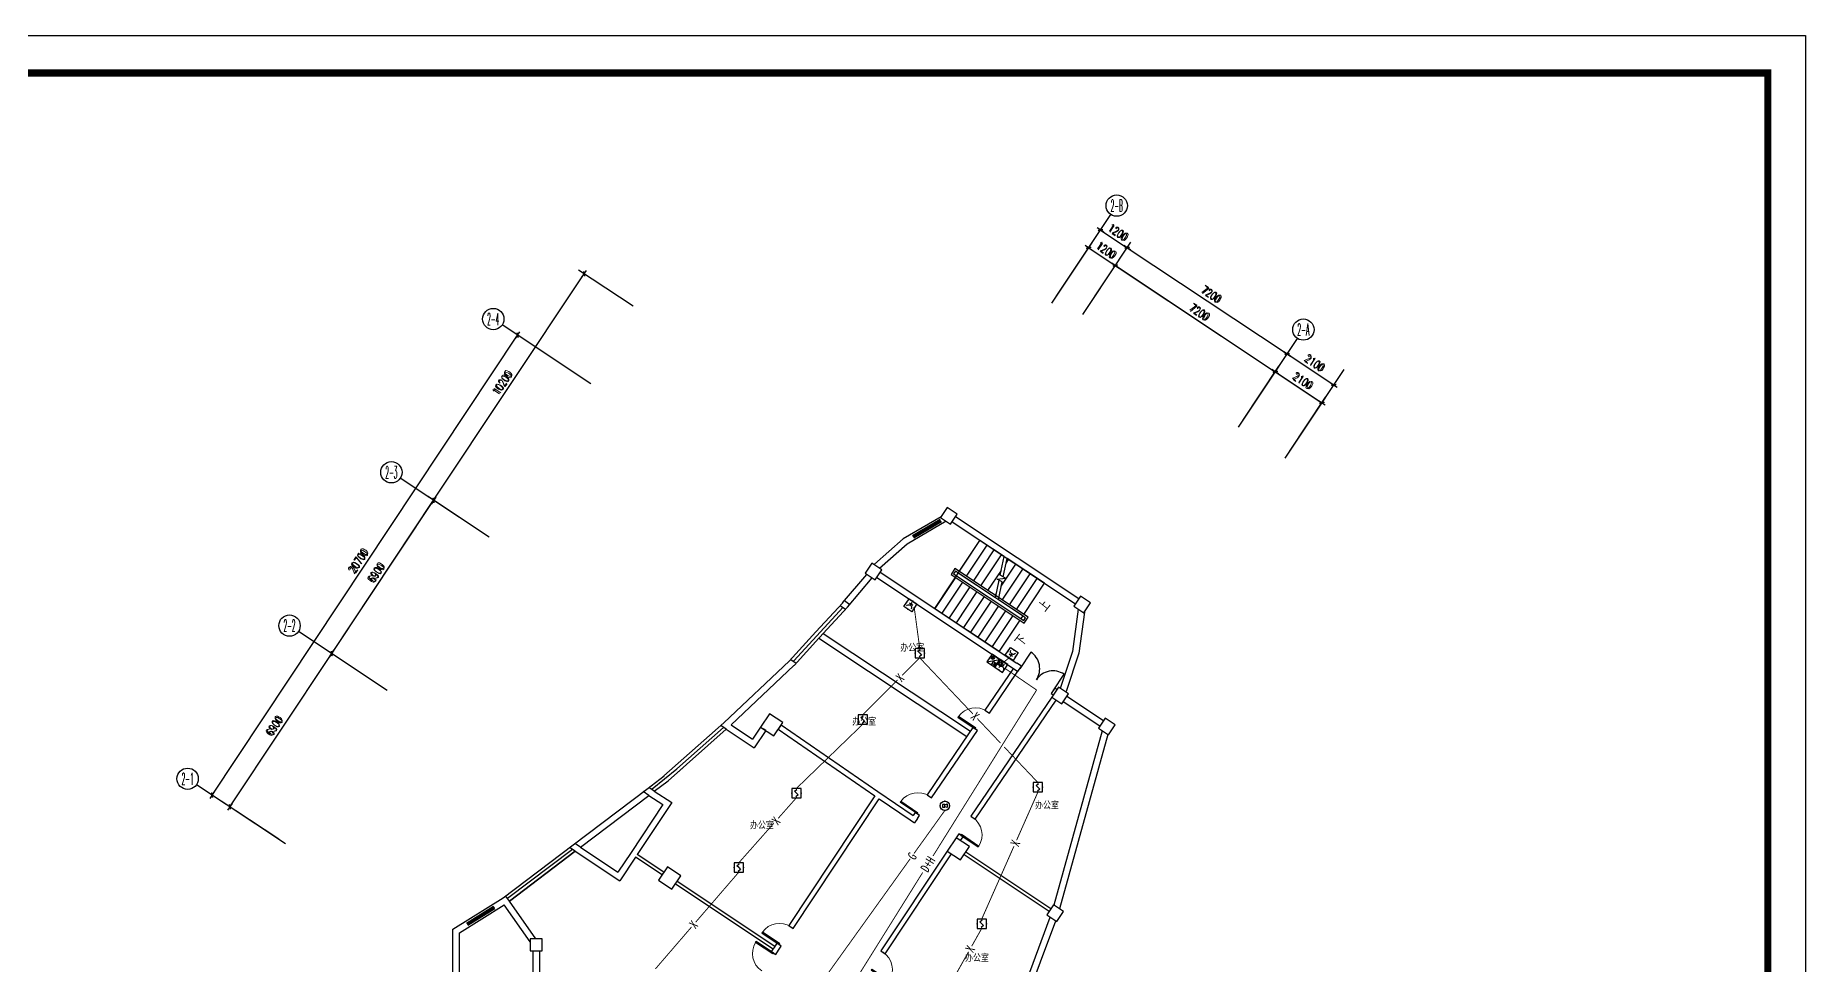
# Model space of a CAD drawing. Extents: x -149393 to 1177518, y -366685 to 296590.
# Drawn here: x 659492 to 725849, y -137523 to -102676 of the extents above; entities that cross this region are included whole.
import ezdxf
from ezdxf.enums import TextEntityAlignment as Align

# ---------------------------------------------------------------- set-up
doc = ezdxf.new("R2010")
doc.units = 0
doc.header["$LTSCALE"] = 1000
doc.header["$MEASUREMENT"] = 0
doc.linetypes.add('常规', pattern=[20, 10, 0, 10])
doc.layers.get('0').update_dxf_attribs({"linetype": 'CONTINUOUS'})
doc.layers.get('Defpoints').update_dxf_attribs({"linetype": 'CONTINUOUS'})
for name, color, linetype in [('AXIS', 3, 'CONTINUOUS'), ('AXIS_TEXT', 7, 'CONTINUOUS'), ('COLUMN', 9, 'CONTINUOUS'), ('EQUIP-消防', 3, 'CONTINUOUS'), ('PUB_TITLE', 253, 'CONTINUOUS'), ('SIG_TEXT', 7, 'CONTINUOUS'), ('STAIR', 2, 'CONTINUOUS'), ('TEL_SYMB', 3, 'CONTINUOUS'), ('TEL_TEXT', 7, 'CONTINUOUS'), ('WALL', 9, 'CONTINUOUS'), ('WINDOW', 4, 'CONTINUOUS'), ('WIRE-消防', 3, '常规'), ('WIRE-消防信号', 4, 'TG_S')]:
    doc.layers.add(name, color=color, linetype=linetype)
doc.styles.add('_TCH_AXIS', font='COMPLEX', dxfattribs={"bigfont": 'GBCBIG'})
doc.styles.add('_TCH_DIM', font='SIMPLEX', dxfattribs={"bigfont": 'GBCBIG'})
doc.styles.add('_TCH_DIM_T3', font='SIMPLEX', dxfattribs={"width": 0.705882, "bigfont": 'GBCBIG'})
doc.styles.add('_TEL_DIM', font='', dxfattribs={"width": 0.8, "height": 3.5})
doc.styles.add('COMPLEX', font='COMPLEX')
doc.styles.add('DIM_FONT', font='SIMPLEX.shx', dxfattribs={"width": 0.8})
doc.styles.get("Standard").update_dxf_attribs({"font": 'gbenor.shx', "bigfont": 'gbcbig.shx'})
doc.styles.add('TG_LINETYPE', font='SIMPLEX', dxfattribs={"width": 0.8, "height": 3, "bigfont": 'HZTXT'})
doc.styles.get('_TEL_DIM').set_extended_font_data('SimSun')
doc.linetypes.add('TG_S', pattern='A,2,-0.45,["S",TG_LINETYPE,S=0.1,R=0,X=-0.3,Y=-0.15],0', length=2.45)
doc.dimstyles.new('_TCH_ARCH&&100', dxfattribs={"dimtxt": 297.5, "dimasz": 100, "dimexe": 250, "dimexo": 300, "dimgap": 126.25, "dimtad": 1, "dimdec": 0, "dimzin": 0, "dimdsep": 46, "dimtxsty": '_TCH_DIM_T3', "dimblk": 'ARCHTICK', "dimcen": 0.09, "dimclrt": 7, "dimazin": 2, "dimtfac": 1, "dimtdec": 0, "dimtix": 1, "dimtmove": 2, "dimatfit": 3, "dimfxl": 1, "dimtolj": 1, "dimtzin": 0, "dimarcsym": 0})
doc.dimstyles.new('DIMN', dxfattribs={"dimtxt": 300, "dimasz": 1, "dimexe": 250, "dimexo": 300, "dimgap": 150, "dimtad": 1, "dimdec": 0, "dimdsep": 46, "dimtxsty": 'DIM_FONT', "dimblk": '_DIMX', "dimcen": 2.5, "dimclrt": 7, "dimadec": 0, "dimazin": 0, "dimtfac": 1, "dimtdec": 0, "dimtix": 1, "dimtmove": 2, "dimatfit": 3, "dimldrblk": '_DIMX', "dimfxl": 1, "dimtolj": 1, "dimarcsym": 0})

# ---------------------------------------------------------------- blocks, each defined once
blk = doc.blocks.new('$equip_U$00000103(cyc-PC)')
for p, q in [((0.5, 0.5), (-0.5, 0.5)), ((-0.5, 0.5), (-0.5, -0.5)), ((-0.2, 0.2), (0.05, 0.4)), ((0, 0), (-0.2, 0.2)), ((0, 0), (0.2, -0.2)), ((0.5, -0.5), (0.5, 0.5)), ((-0.5, -0.5), (0.5, -0.5)), ((0.2, -0.2), (-0.05, -0.4))]:
    blk.add_line(p, q)
for p in [(-0.5, 0), (0, 0.5), (0.5, 0), (0, -0.5)]:
    blk.add_point(p)
at = {"color": 7, "style": '_TEL_DIM', "flags": 1}
blk.add_attdef('A', text='', height=0.00002, dxfattribs=at).set_placement((0, 0), align=Align.MIDDLE_CENTER)
blk = doc.blocks.new('$equip_U$00000105(cyc-PC)')
for p, q in [((0.5, 1), (-0.5, 1)), ((-0.5, 1), (-0.5, 0)), ((-0.5, 0), (0.5, 0)), ((-0.17, 0.5), (-0.17, 0.15)), ((0.5, 0), (0.5, 1))]:
    blk.add_line(p, q)
for radius in [0.226, 0.113]:
    blk.add_circle((0.23, 0.36), radius)
blk.add_arc((-0.17, 0.8), 0.3, 180, 0)
for p in [(-0.5, 0.5), (0, 1), (0, 0), (0.5, 0.5)]:
    blk.add_point(p)
at = {"color": 7, "style": '_TEL_DIM', "flags": 1}
blk.add_attdef('A', text='', height=0.00002, dxfattribs=at).set_placement((0, 0), align=Align.MIDDLE_CENTER)
blk = doc.blocks.new('$equip_U$00000107(cyc-PC)')
for p, q in [((-0.5, 1), (-0.5, 0)), ((0.5, 1), (-0.5, 0)), ((0.5, 1), (-0.5, 1)), ((-0.5, 0), (0.5, 0)), ((-0.27, 0.87, 0), (-0.42, 0.87, 0)), ((-0.42, 0.87, 0), (-0.42, 0.57, 0)), ((-0.42, 0.57, 0), (-0.27, 0.57, 0)), ((-0.27, 0.82, 0), (-0.07, 0.92, 0)), ((-0.27, 0.57, 0), (-0.27, 0.87, 0)), ((-0.07, 0.52, 0), (-0.27, 0.62, 0)), ((-0.07, 0.92, 0), (-0.07, 0.52, 0)), ((0.11, 0.16), (0.34, 0.4)), ((0.11, 0.4), (0.34, 0.16)), ((0.5, 0), (0.5, 1))]:
    blk.add_line(p, q)
blk.add_circle((0.22, 0.28), 0.169)
for p in [(-0.5, 0.5), (0, 1), (0, 0), (0.5, 0.5)]:
    blk.add_point(p)
at = {"color": 7, "style": '_TEL_DIM', "flags": 1}
blk.add_attdef('A', text='', height=0.00002, dxfattribs=at).set_placement((0, 0), align=Align.MIDDLE_CENTER)
blk = doc.blocks.new('$equip$00001635')
for p, q in [((-0.01, -0.35, 0), (-0.26, -0.35, 0)), ((-0.26, -0.35, 0), (-0.26, -0.65, 0)), ((-0.26, -0.65, 0), (-0.01, -0.65, 0)), ((-0.01, -0.4, 0), (0.24, -0.3, 0)), ((-0.01, -0.65, 0), (-0.01, -0.35, 0)), ((0.24, -0.7, 0), (-0.01, -0.6, 0)), ((0.24, -0.3, 0), (0.24, -0.7, 0))]:
    blk.add_line(p, q)
blk.add_circle((0, -0.5), 0.5)
at = {"flags": 9}
blk.add_attdef('A', (0, 0), '', height=0.00002, dxfattribs=at)
blk.add_attdef('B', text='', height=0.4, dxfattribs=at).set_placement((0.85, -0.68), align=Align.MIDDLE_CENTER)
blk = doc.blocks.new('$equip_U$00000115(cyc-PC)')
for p in [(0.01, 0.5, 0), (-0.49, 0, 0), (0.01, -0.5, 0), (0.51, 0, 0)]:
    blk.add_point(p)
blk.add_blockref('$equip$00001635', (0.01, 0.5, 0))
at = {"color": 7, "style": '_TEL_DIM', "flags": 1}
blk.add_attdef('A', text='', height=0.00002, dxfattribs=at).set_placement((0, 0), align=Align.MIDDLE_CENTER)
blk = doc.blocks.new('$equip_U$00000302(cyc-PC)')
for p, q in [((0.5, 0.5), (-0.5, 0.5)), ((-0.5, 0.5), (-0.5, -0.5)), ((0, 0), (0, -0.35)), ((0.5, -0.5), (0.5, 0.5)), ((-0.5, -0.5), (0.5, -0.5)), ((-0.22, -0.17), (0.22, -0.17))]:
    blk.add_line(p, q)
blk.add_arc((0, 0.3), 0.3, 180, 0)
for p in [(-0.5, 0), (0, 0.5), (0.5, 0), (0, -0.5)]:
    blk.add_point(p)
at = {"color": 7, "style": '_TEL_DIM', "flags": 1}
blk.add_attdef('A', text='', height=0.00002, dxfattribs=at).set_placement((0, 0), align=Align.MIDDLE_CENTER)
blk = doc.blocks.new('_DIMX')
blk.add_line((-150, 0), (150, 0))
at = {"const_width": 50}
blk.add_lwpolyline([(-70, -70), (70, 70)], dxfattribs=at)
blk = doc.blocks.new('_ArchTick')
at = {"color": 0, "linetype": 'ByBlock', "const_width": 0.4}
blk.add_lwpolyline([(-0.5, -0.5), (0.5, 0.5)], dxfattribs=at)
blk = doc.blocks.new('*D1185')
at = {"layer": 'AXIS', "color": 0, "lineweight": -2, "transparency": 16777216}
for p, q in [((704754, -117122), (706109, -115082)), ((705971, -115290), (707720, -116452)), ((706503, -118284), (707859, -116244))]:
    blk.add_line(p, q, dxfattribs=at)
at = {"layer": 'Defpoints', "color": 0, "transparency": 16777216}
for p in [(707720, -116452), (704588, -117372), (706337, -118534)]:
    blk.add_point(p, dxfattribs=at)
at = {"layer": 'AXIS', "color": 0, "lineweight": -2, "transparency": 16777216, "xscale": 100, "yscale": 100, "zscale": 100}
for p, rotation in [((705971, -115290), 146.3999999999974), ((707720, -116452), 326.3999999999974)]:
    blk.add_blockref('_ArchTick', p, dxfattribs=dict(at, rotation=rotation))
at = {"layer": 'AXIS', "color": 7, "transparency": 16777216, "insert": (706998, -115642), "char_height": 297.5, "attachment_point": 5, "rotation": 326.4, "style": '_TCH_DIM_T3'}
blk.add_mtext('\\A1;2100', dxfattribs=at)
blk = doc.blocks.new('*D1186')
at = {"layer": 'AXIS', "color": 0, "lineweight": -2, "transparency": 16777216}
for p, q in [((704754, -117122), (706552, -114415)), ((706414, -114624), (708163, -115786)), ((706503, -118284), (708301, -115577))]:
    blk.add_line(p, q, dxfattribs=at)
at = {"layer": 'Defpoints', "color": 0, "transparency": 16777216}
for p in [(708163, -115786), (704588, -117372), (706337, -118534)]:
    blk.add_point(p, dxfattribs=at)
at = {"layer": 'AXIS', "color": 0, "lineweight": -2, "transparency": 16777216, "xscale": 100, "yscale": 100, "zscale": 100}
for p, rotation in [((706414, -114624), 146.3999999999987), ((708163, -115786), 326.3999999999987)]:
    blk.add_blockref('_ArchTick', p, dxfattribs=dict(at, rotation=rotation))
at = {"layer": 'AXIS', "color": 7, "transparency": 16777216, "insert": (707441, -114976), "char_height": 297.5, "attachment_point": 5, "rotation": 326.4, "style": '_TCH_DIM_T3'}
blk.add_mtext('\\A1;2100', dxfattribs=at)
blk = doc.blocks.new('*D1187')
at = {"layer": 'AXIS', "color": 0, "lineweight": -2, "transparency": 16777216}
for p, q in [((698757, -113138), (700112, -111097)), ((699974, -111306), (705971, -115290)), ((704754, -117122), (706109, -115082))]:
    blk.add_line(p, q, dxfattribs=at)
at = {"layer": 'Defpoints', "color": 0, "transparency": 16777216}
for p in [(698591, -113388), (705971, -115290), (704588, -117372)]:
    blk.add_point(p, dxfattribs=at)
at = {"layer": 'AXIS', "color": 0, "lineweight": -2, "transparency": 16777216, "xscale": 100, "yscale": 100, "zscale": 100}
for p, rotation in [((699974, -111306), 146.3999999999997), ((705971, -115290), 326.3999999999997)]:
    blk.add_blockref('_ArchTick', p, dxfattribs=dict(at, rotation=rotation))
at = {"layer": 'AXIS', "color": 7, "transparency": 16777216, "insert": (703125, -113069), "char_height": 297.5, "attachment_point": 5, "rotation": 326.4, "style": '_TCH_DIM_T3'}
blk.add_mtext('\\A1;7200', dxfattribs=at)
blk = doc.blocks.new('*D1188')
at = {"layer": 'AXIS', "color": 0, "lineweight": -2, "transparency": 16777216}
for p, q in [((698757, -113138), (700555, -110431)), ((700417, -110639), (706414, -114624)), ((704754, -117122), (706552, -114415))]:
    blk.add_line(p, q, dxfattribs=at)
at = {"layer": 'Defpoints', "color": 0, "transparency": 16777216}
for p in [(698591, -113388), (706414, -114624), (704588, -117372)]:
    blk.add_point(p, dxfattribs=at)
at = {"layer": 'AXIS', "color": 0, "lineweight": -2, "transparency": 16777216, "xscale": 100, "yscale": 100, "zscale": 100}
for p, rotation in [((700417, -110639), 146.3999999999997), ((706414, -114624), 326.3999999999997)]:
    blk.add_blockref('_ArchTick', p, dxfattribs=dict(at, rotation=rotation))
at = {"layer": 'AXIS', "color": 7, "transparency": 16777216, "insert": (703568, -112402), "char_height": 297.5, "attachment_point": 5, "rotation": 326.4, "style": '_TCH_DIM_T3'}
blk.add_mtext('\\A1;7200', dxfattribs=at)
blk = doc.blocks.new('*D1189')
at = {"layer": 'AXIS', "color": 0, "lineweight": -2, "transparency": 16777216}
for p, q in [((697757, -112474), (699113, -110433)), ((698975, -110641), (699974, -111306)), ((698757, -113138), (700112, -111097))]:
    blk.add_line(p, q, dxfattribs=at)
at = {"layer": 'Defpoints', "color": 0, "transparency": 16777216}
for p in [(699974, -111306), (697591, -112724), (698591, -113388)]:
    blk.add_point(p, dxfattribs=at)
at = {"layer": 'AXIS', "color": 0, "lineweight": -2, "transparency": 16777216, "xscale": 100, "yscale": 100, "zscale": 100}
for p, rotation in [((698975, -110641), 146.4000000000042), ((699974, -111306), 326.4000000000042)]:
    blk.add_blockref('_ArchTick', p, dxfattribs=dict(at, rotation=rotation))
at = {"layer": 'AXIS', "color": 7, "transparency": 16777216, "insert": (699627, -110744), "char_height": 297.5, "attachment_point": 5, "rotation": 326.4, "style": '_TCH_DIM_T3'}
blk.add_mtext('\\A1;1200', dxfattribs=at)
blk = doc.blocks.new('*D1190')
at = {"layer": 'AXIS', "color": 0, "lineweight": -2, "transparency": 16777216}
for p, q in [((697757, -112474), (699556, -109767)), ((699417, -109975), (700417, -110639)), ((698757, -113138), (700555, -110431))]:
    blk.add_line(p, q, dxfattribs=at)
at = {"layer": 'Defpoints', "color": 0, "transparency": 16777216}
for p in [(700417, -110639), (697591, -112724), (698591, -113388)]:
    blk.add_point(p, dxfattribs=at)
at = {"layer": 'AXIS', "color": 0, "lineweight": -2, "transparency": 16777216, "xscale": 100, "yscale": 100, "zscale": 100}
for p, rotation in [((699417, -109975), 146.3999999999981), ((700417, -110639), 326.3999999999982)]:
    blk.add_blockref('_ArchTick', p, dxfattribs=dict(at, rotation=rotation))
at = {"layer": 'AXIS', "color": 7, "transparency": 16777216, "insert": (700069, -110078), "char_height": 297.5, "attachment_point": 5, "rotation": 326.4, "style": '_TCH_DIM_T3'}
blk.add_mtext('\\A1;1200', dxfattribs=at)
blk = doc.blocks.new('*D1191')
at = {"layer": 'AXIS', "color": 0, "lineweight": -2, "transparency": 16777216}
for p, q in [((681895, -112834), (679855, -111478)), ((674418, -120112), (680063, -111617)), ((676251, -121330), (674210, -119974))]:
    blk.add_line(p, q, dxfattribs=at)
at = {"layer": 'Defpoints', "color": 0, "transparency": 16777216}
for p in [(680063, -111617), (682145, -113000), (676501, -121496)]:
    blk.add_point(p, dxfattribs=at)
at = {"layer": 'AXIS', "color": 0, "lineweight": -2, "transparency": 16777216, "xscale": 100, "yscale": 100, "zscale": 100}
for p, rotation in [((680063, -111617), 56.39999999999981), ((674418, -120112), 236.3999999999998)]:
    blk.add_blockref('_ArchTick', p, dxfattribs=dict(at, rotation=rotation))
at = {"layer": 'AXIS', "color": 7, "transparency": 16777216, "insert": (677012, -115712), "char_height": 297.5, "attachment_point": 5, "rotation": 56.4, "style": '_TCH_DIM_T3'}
blk.add_mtext('\\A1;10200', dxfattribs=at)
blk = doc.blocks.new('*D1192')
at = {"layer": 'AXIS', "color": 0, "lineweight": -2, "transparency": 16777216}
for p, q in [((676251, -121330), (674210, -119974)), ((670600, -125860), (674418, -120112)), ((672432, -127077), (670392, -125721))]:
    blk.add_line(p, q, dxfattribs=at)
at = {"layer": 'Defpoints', "color": 0, "transparency": 16777216}
for p in [(674418, -120112), (676501, -121496), (672682, -127243)]:
    blk.add_point(p, dxfattribs=at)
at = {"layer": 'AXIS', "color": 0, "lineweight": -2, "transparency": 16777216, "xscale": 100, "yscale": 100, "zscale": 100}
for p, rotation in [((674418, -120112), 56.40000000000044), ((670600, -125860), 236.4000000000005)]:
    blk.add_blockref('_ArchTick', p, dxfattribs=dict(at, rotation=rotation))
at = {"layer": 'AXIS', "color": 7, "transparency": 16777216, "insert": (672280, -122834), "char_height": 297.5, "attachment_point": 5, "rotation": 56.4, "style": '_TCH_DIM_T3'}
blk.add_mtext('\\A1;6900', dxfattribs=at)
blk = doc.blocks.new('*D1193')
at = {"layer": 'AXIS', "color": 0, "lineweight": -2, "transparency": 16777216}
for p, q in [((666782, -131607), (670600, -125860)), ((672432, -127077), (670392, -125721)), ((668614, -132824), (666573, -131468))]:
    blk.add_line(p, q, dxfattribs=at)
at = {"layer": 'Defpoints', "color": 0, "transparency": 16777216}
for p in [(670600, -125860), (672682, -127243), (668864, -132990)]:
    blk.add_point(p, dxfattribs=at)
at = {"layer": 'AXIS', "color": 0, "lineweight": -2, "transparency": 16777216, "xscale": 100, "yscale": 100, "zscale": 100}
for p, rotation in [((670600, -125860), 56.39999999999876), ((666782, -131607), 236.3999999999988)]:
    blk.add_blockref('_ArchTick', p, dxfattribs=dict(at, rotation=rotation))
at = {"layer": 'AXIS', "color": 7, "transparency": 16777216, "insert": (668462, -128581), "char_height": 297.5, "attachment_point": 5, "rotation": 56.4, "style": '_TCH_DIM_T3'}
blk.add_mtext('\\A1;6900', dxfattribs=at)
blk = doc.blocks.new('*D1194')
at = {"layer": 'AXIS', "color": 0, "lineweight": -2, "transparency": 16777216}
for p, q in [((666115, -131164), (677570, -113923)), ((680069, -115583), (677362, -113784)), ((668614, -132824), (665907, -131026))]:
    blk.add_line(p, q, dxfattribs=at)
at = {"layer": 'Defpoints', "color": 0, "transparency": 16777216}
for p in [(677570, -113923), (680319, -115749), (668864, -132990)]:
    blk.add_point(p, dxfattribs=at)
at = {"layer": 'AXIS', "color": 0, "lineweight": -2, "transparency": 16777216, "xscale": 100, "yscale": 100, "zscale": 100}
for p, rotation in [((677570, -113923), 56.39999999999996), ((666115, -131164), 236.3999999999999)]:
    blk.add_blockref('_ArchTick', p, dxfattribs=dict(at, rotation=rotation))
at = {"layer": 'AXIS', "color": 7, "transparency": 16777216, "insert": (671614, -122391), "char_height": 297.5, "attachment_point": 5, "rotation": 56.4, "style": '_TCH_DIM_T3'}
blk.add_mtext('\\A1;20700', dxfattribs=at)
blk = doc.blocks.new('_FZHK')
blk.add_lwpolyline([(-0.5, -0.5), (0.5, -0.5), (0.5, 0.5), (-0.5, 0.5)], close=True)
blk = doc.blocks.new('_AXISO')
blk.add_circle((0, 0), 0.5)
at = {"layer": 'AXIS_TEXT', "style": 'COMPLEX', "width": 1.041667}
blk.add_attdef('A', text='', height=0.56, dxfattribs=at).set_placement((-0.25, -0.28), (0.25, -0.28), align=Align.FIT)
blk = doc.blocks.new('$TCHSYS$WIN2D')
for p, q in [((-0.5, 0.5), (0.5, 0.5)), ((0.5, 0.167), (-0.5, 0.167)), ((0.5, -0.167), (-0.5, -0.167)), ((-0.5, -0.5), (0.5, -0.5))]:
    blk.add_line(p, q)
blk = doc.blocks.new('$DorLib2D$00000001')
for p, q in [((0.45, 0.975), (0.5, 0.975)), ((0.45, 0), (0.45, 0.975)), ((0.5, 0), (0.5, 0.975)), ((0.5, 0), (0.45, 0))]:
    blk.add_line(p, q)
at = {"lineweight": 13}
blk.add_arc((0.475, 0), 0.975, 91.46928, 180, dxfattribs=at)

msp = doc.modelspace()

# ---------------------------------------------------------------- linework, layer by layer
at = {"color": 59}
for p, q in [((688753.5, -125048.4), (689754.2, -123954.1)), ((689663.9, -124052.8), (689859.7, -124194.4)), ((689823.1, -123871.7), (690018.8, -124013.4)), ((687924.7, -126132.5), (689771.1, -124113.5)), ((689025.1, -125107), (689931.3, -124116.1)), ((687752.7, -126142.8), (688753.5, -125048.4)), ((687929.8, -126304.7), (688861.2, -125286.2)), ((688861.2, -125286.2), (689060.1, -125068.8)), ((687809.7, -126080.5), (688013.3, -126213.5)), ((683054.4, -130449.6), (685301.7, -128455.4)), ((683213.7, -130629.1), (685390.5, -128697.4)), ((683534.2, -130184.3), (685287.1, -128628.7)), ((685390.5, -128697.4), (685183.7, -128560)), ((682409.3, -130938.3), (683061.6, -130443.7)), ((682617.3, -130931.3), (683534.2, -130184.3)), ((682693.1, -131024.3), (683206.6, -130635)), ((683611.9, -130275.8), (683797.5, -130111.1)), ((682490.5, -131177.9), (682278.8, -131037.2)), ((682693.1, -131024.3), (682481.4, -130883.6)), ((677031.3, -135015.4), (679648.5, -133031.3)), ((679619.7, -133203.7), (677191.5, -135044.6)), ((679725.6, -133274), (677264, -135140.2)), ((677264, -135140.2), (679725.6, -133274)), ((679725.6, -133274), (679513.9, -133133.4)), ((679928.1, -133120.5), (679716.4, -132979.8)), ((677264, -135140.2), (677119, -134949))]:
    msp.add_line(p, q, dxfattribs=at)
at = {"layer": 'AXIS'}
for p, q in [((697591.1, -112723.7), (699804.7, -109392.1)), ((680319, -115748.8), (676987.4, -113535.2)), ((704587.7, -117372.2), (706801.2, -114040.5)), ((706336.8, -118534.4), (708550.4, -115202.7)), ((676500.6, -121495.9), (673169, -119282.4)), ((672682.2, -127243.1), (669350.6, -125029.5)), ((668863.8, -132990.2), (665532.2, -130776.7))]:
    msp.add_line(p, q, dxfattribs=at)
for centre in [(700026, -109058.9), (707022.6, -113707.4)]:
    msp.add_circle(centre, 400, dxfattribs=at)
at = {"layer": 'PUB_TITLE'}
msp.add_lwpolyline([(607049.5, -102676.1), (725849.5, -102676.1), (725849.5, -186684.6), (607049.5, -186684.6)], close=True, dxfattribs=at)
at = {"layer": 'PUB_TITLE', "const_width": 270.7}
msp.add_lwpolyline([(614120.9, -104090.4), (724435.2, -104090.4), (724435.2, -185270.4), (614120.9, -185270.4), (614120.9, -104090.4)], close=True, dxfattribs=at)
at = {"layer": 'STAIR', "color": 59}
for p, q in [((693204.8, -124166), (694898.2, -121617.2)), ((694124.2, -122782.1), (694898.2, -121617.2)), ((694393, -122960.7), (695167, -121795.8)), ((694661.9, -123139.3), (695435.8, -121974.4)), ((695812.4, -122224.6), (694898.2, -121617.2)), ((693960, -122672.9), (693814.4, -122892)), ((696707.8, -124498.6), (693960, -122672.9)), ((694930.7, -123317.9), (695704.6, -122153)), ((695199.5, -123496.5), (695702.6, -122739.2)), ((695663.3, -122923.4), (695812.4, -122224.6)), ((695699.4, -123327.2), (696242.2, -122510.2)), ((695737.1, -123853.7), (696511, -122688.8)), ((695773.5, -122979.6), (695919.4, -122295.7)), ((695882.6, -122468.3), (695973.4, -122331.6)), ((697317.5, -123224.6), (695919.4, -122295.7)), ((693978.7, -123001.1), (693204.8, -124166)), ((694247.5, -123179.7), (693473.6, -124344.6)), ((694516.3, -123358.3), (693742.4, -124523.2)), ((693814.4, -122892), (696562.3, -124717.6)), ((693980, -122772.3), (693913.9, -122871.9)), ((693913.9, -122871.9), (696542.2, -124618.2)), ((696608.4, -124518.6), (693980, -122772.3)), ((694018.4, -122941.4), (696437.7, -124548.7)), ((695482.6, -123770.7), (694084.5, -122841.8)), ((695482.6, -123770.7), (695623.5, -123110.1)), ((695543.7, -123069.4), (695862.2, -123024.9)), ((695733.7, -123166.4), (695543.7, -123069.4)), ((695589.7, -123841.8), (695733.7, -123166.4)), ((695862.2, -123024.9), (695663.3, -122923.4)), ((696005.9, -124032.3), (696779.8, -122867.4)), ((696274.7, -124210.9), (697048.7, -123046)), ((696543.5, -124389.5), (697317.5, -123224.6)), ((694785.1, -123536.9), (694011.2, -124701.7)), ((695054, -123715.5), (694280, -124880.3)), ((695322.8, -123894.1), (694548.8, -125058.9)), ((695591.6, -124072.7), (694817.7, -125237.5)), ((695468.3, -123675.1), (695519.4, -123598.1)), ((696503.9, -124449.2), (695589.7, -123841.8)), ((693204.8, -124166), (695624.1, -125773.3)), ((695860.4, -124251.3), (695086.5, -125416.1)), ((696129.2, -124429.9), (695355.3, -125594.7)), ((696398, -124608.5), (695624.1, -125773.3)), ((696503.9, -124449.2), (696437.7, -124548.7)), ((696542.2, -124618.2), (696608.4, -124518.6)), ((696562.3, -124717.6), (696707.8, -124498.6))]:
    msp.add_line(p, q, dxfattribs=at)
at = {"layer": 'TEL_SYMB', "color": 59, "elevation": 1793}
msp.add_lwpolyline([(696165.3, -125250.3, 0, 0, 0), (693014.2, -123156.8, 0, 0, 0), (693894, -121832.6, 0, 0, 0), (695267.9, -122745.5, 95.6, 0, 0), (695566.6, -122943.9, 0, 0, 0)], format="xyseb", dxfattribs=at)
at = {"layer": 'TEL_SYMB', "color": 59}
msp.add_lwpolyline([(697045.1, -123926.2, 0, 0, 0), (696134.1, -123320.9, 95.6, 0, 0), (695835.4, -123122.5, 0, 0, 0)], format="xyseb", dxfattribs=at)
at = {"layer": 'WALL', "color": 59}
for p, q in [((693441.9, -120730.6), (692027.2, -121560.1)), ((693986.9, -120723.6), (698609.6, -123794.9)), ((693628.3, -120899.6), (692168.5, -121755.4)), ((693854.1, -120923.5), (698476.8, -123994.8)), ((692027.2, -121560.1), (690952.6, -122506.1)), ((692168.5, -121755.4), (691135.4, -122665)), ((689751.4, -123957.3), (690659.9, -122889.3)), ((689934.2, -124112.8), (690861.2, -123023.1)), ((691028.4, -123008.1), (696152.9, -126412.8)), ((691161.2, -122808.2), (696285.7, -126212.9)), ((698586.3, -124193.7), (698374.4, -125785.7)), ((698814.3, -124300), (698609.3, -125840.2)), ((688861.2, -125286.2), (694407.7, -128971.3)), ((689025.1, -125107), (694542.8, -128772.9)), ((698374.4, -125785.7), (697910.8, -127166.5)), ((698609.3, -125840.2), (698126.6, -127277.7)), ((685299, -128457.9), (687758.9, -126136.5)), ((685572.2, -128530), (687923.6, -126311)), ((696152.9, -126412.8), (696324, -126526.5)), ((696456.8, -126326.6), (696285.7, -126212.9)), ((696324, -126526.5), (696456.8, -126326.6)), ((697706.2, -127156.7), (697573.4, -127356.6)), ((697573.4, -127356.6), (697650.1, -127407.5)), ((697782.9, -127207.6), (697706.2, -127156.7)), ((698024.9, -127656.6), (699399.2, -128569.7)), ((698157.7, -127456.7), (699532, -128369.8)), ((685390.5, -128697.4), (686441.2, -129395.5)), ((685572.2, -128530), (686374.3, -129062.9)), ((686672.8, -128614.3), (686374.3, -129062.9)), ((686673.1, -128614.6), (686672.8, -128614.3)), ((686872.6, -128747.3), (686772.7, -128680.8)), ((686872.6, -128747.3), (686441.2, -129395.5)), ((699484.7, -128752.5), (697673.4, -135292.9)), ((699695, -128892.3), (697883.7, -135432.7)), ((679648.5, -133031.3), (682409.3, -130938.3)), ((679928.1, -133120.5), (682489, -131179)), ((682489, -131179), (683016.4, -131514.1)), ((682693.1, -131024.3), (683351.9, -131443.1)), ((683016.4, -131514.1), (681819.6, -133312.8)), ((683351.9, -131443.1), (682052.7, -133395.7)), ((679725.6, -133274), (681395.5, -134383.5)), ((679928.1, -133120.5), (681328.5, -134050.8)), ((681819.6, -133312.8), (681328.5, -134050.8)), ((694368.6, -133295.3), (697561.2, -135416.5)), ((681986.2, -133495.7), (681395.5, -134383.5)), ((682987.4, -134161.9), (681986.2, -133495.7)), ((683053.9, -134061.9), (682052.7, -133395.7)), ((694302.2, -133395.3), (697494.8, -135516.4)), ((682987.4, -134161.9), (683020.7, -134111.9)), ((683487.2, -134493.9), (687149.6, -136927.2)), ((683553.6, -134394), (687216, -136827.3)), ((675143.9, -136197.3), (677031.3, -135015.4)), ((675383.9, -136330.2), (677066.5, -135276.6)), ((678038.9, -136669.2), (677066.5, -135276.6)), ((678253.1, -136556.8), (677264, -135140.2)), ((695564.9, -141053.6), (697532.4, -135739.5)), ((695758.7, -141221.3), (697737.8, -135876)), ((675143.9, -139661.8), (675143.9, -136197.3)), ((675383.9, -139781.8), (675383.9, -136330.2)), ((678143.9, -137006.8), (678143.9, -140451.2)), ((678383.9, -137006.8), (678383.9, -140511.2))]:
    msp.add_line(p, q, dxfattribs=at)
at = {"layer": 'WALL'}
for p, q in [((696151.7, -126412.1), (695086.5, -127975.1)), ((695251.8, -128087.7), (696318.3, -126522.7)), ((697592, -127495), (694554.1, -131952.7)), ((694719.4, -132065.3), (697757.2, -127607.6)), ((695086.5, -127975.1), (695251.8, -128087.7)), ((687452.2, -128532.1), (687338.8, -128696.8)), ((687338.8, -128696.8), (690961, -131190.7)), ((687452.2, -128532.1), (691074.5, -131026.1)), ((694636, -128636.2), (694475.2, -128872.1)), ((694801.3, -128748.8), (694636, -128636.2)), ((694475.2, -128872.1), (692921.1, -131154.9)), ((693086.4, -131267.5), (694640.6, -128984.7)), ((694640.5, -128984.7), (694801.3, -128748.8)), ((690961, -131190.7), (687729.9, -136053.8)), ((687896.5, -136164.5), (691125.7, -131304.1)), ((691074.5, -131026.1), (692391.5, -131932.8)), ((691125.7, -131304.1), (692278.9, -132098.1)), ((692921.1, -131154.9), (693086.4, -131267.5)), ((692470.9, -131816.2), (692391.5, -131932.8)), ((692557.1, -132046.8), (692443.7, -132211.6)), ((692636.2, -131928.8), (692470.9, -131816.2)), ((692556.2, -132046.2), (692636.2, -131928.8)), ((692556.2, -132046.2), (692557.1, -132046.8)), ((694554.1, -131952.7), (694719.4, -132065.3)), ((692278.9, -132098.1), (692443.7, -132211.6)), ((694103.6, -132613.8), (694001.6, -132763.4)), ((694268.8, -132726.4), (694103.6, -132613.8)), ((693669.6, -133263.1), (691184.3, -137003.7)), ((691350.9, -137114.4), (693836.2, -133373.8)), ((694168.2, -132874.1), (694268.8, -132726.4)), ((687729.9, -136053.8), (687896.5, -136164.5)), ((687182.8, -136877.3), (687078.5, -137034.4)), ((687078.5, -137034.4), (687245, -137145)), ((687287.2, -136720.2), (687182.8, -136877.3)), ((687245, -137145), (687349.4, -136987.9)), ((687453.8, -136830.8), (687287.2, -136720.2)), ((687349.4, -136987.9), (687453.8, -136830.8)), ((691184.3, -137003.7), (691350.9, -137114.4))]:
    msp.add_line(p, q, dxfattribs=at)
at = {"layer": 'WINDOW', "color": 59, "extrusion": (1.02e-16, -6.77687e-17, -1)}
msp.add_lwpolyline([(-697639.8, -127256.6), (-698054.8, -126631.9, -0.4142136), (-697015.1, -126841.6, -0.4142136), (-696805.4, -125801.9), (-696390.4, -126426.5)], format="xyb", dxfattribs=at)
at = {"layer": 'WIRE-消防', "linetype": '常规', "const_width": 35}
for points in [[(692642.5, -125669.8), (692437.3, -124141.7)], [(691986.5, -126676.6), (692642.5, -126019.8)], [(692642.5, -126019.8), (694633.1, -128120.9)], [(690508.5, -128156.4), (691813.9, -126849.4)], [(688018.9, -130916.4), (690508.5, -128506.4)], [(694801.1, -128298.2), (695666.6, -129211.7)], [(695808.7, -129361.7), (697074.5, -130697.8)], [(687334.4, -132039.6), (688018.9, -131266.4)], [(696272.9, -132860.4), (697074.5, -131047.8)], [(685855, -133710.9), (687172.5, -132222.5)], [(694966.2, -135814.8), (696174.1, -133083.7)], [(684244.4, -135930.5), (685855, -134060.9)], [(682735, -137682.6), (684085, -136115.5)], [(694591.7, -136830.4), (694966.2, -136164.8)], [(693540.2, -138699.5), (694472, -137043.3)]]:
    msp.add_lwpolyline(points, dxfattribs=at)
at = {"layer": 'WIRE-消防', "color": 0, "linetype": '常规', "const_width": 35}
for points in [[(695846.2, -126419.2), (697023.5, -127226.3)], [(693140.1, -133448.9), (697023.5, -127226.3)], [(690105.2, -138311.7), (692752.1, -134070.5)]]:
    msp.add_lwpolyline(points, dxfattribs=at)
at = {"layer": 'WIRE-消防', "color": 2, "linetype": '常规', "const_width": 35}
for points in [[(692426.7, -133356.5), (693584.5, -131742.2)], [(687416.4, -140342.2), (692284.3, -133555)]]:
    msp.add_lwpolyline(points, dxfattribs=at)
at = {"layer": 'WIRE-消防信号', "linetype": 'TG_S', "const_width": 35}
msp.add_lwpolyline([(695797.3, -126176.6), (695993, -126018.5)], dxfattribs=at)

# ---------------------------------------------------------------- block references
at = {"layer": 'AXIS'}
ref = msp.add_blockref('_AXISO', (676654.2, -113313.8), dxfattribs=dict(at, xscale=800, yscale=800, zscale=800))
ref.add_attrib('A', '2-4', dxfattribs={"layer": 'AXIS_TEXT', "height": 452.55, "style": '_TCH_AXIS', "width": 0.33871}).set_placement((676427.9, -113540.1), (676880.5, -113540.1), align=Align.FIT)
ref = msp.add_blockref('_AXISO', (672835.8, -119061), dxfattribs=dict(at, xscale=800, yscale=800, zscale=800))
ref.add_attrib('A', '2-3', dxfattribs={"layer": 'AXIS_TEXT', "height": 452.55, "style": '_TCH_AXIS', "width": 0.35}).set_placement((672609.5, -119287.3), (673062.1, -119287.3), align=Align.FIT)
ref = msp.add_blockref('_AXISO', (669017.4, -124808.2), dxfattribs=dict(at, xscale=800, yscale=800, zscale=800))
ref.add_attrib('A', '2-2', dxfattribs={"layer": 'AXIS_TEXT', "height": 452.55, "style": '_TCH_AXIS', "width": 0.35}).set_placement((668791.1, -125034.4), (669243.7, -125034.4), align=Align.FIT)
ref = msp.add_blockref('_AXISO', (665199, -130555.3), dxfattribs=dict(at, xscale=800, yscale=800, zscale=800))
ref.add_attrib('A', '2-1', dxfattribs={"layer": 'AXIS_TEXT', "height": 452.55, "style": '_TCH_AXIS', "width": 0.381818}).set_placement((664972.7, -130781.6), (665425.3, -130781.6), align=Align.FIT)
at = {"layer": 'COLUMN', "color": 59}
for p, xscale, yscale, zscale, rotation in [((693733.1, -120699.1), 449.9999999999738, 449.9999999999738, 449.9999999999738, 326.3999999999982), ((690907.4, -122783.6), 449.9999999999778, 449.9999999999778, 449.9999999999778, 326.3999999999973), ((698730.6, -124019.4), 449.9999999999858, 449.9999999999858, 449.9999999999858, 56.39999999999244), ((697903.9, -127432.1), 450.0000000000747, 450.0000000000747, 450.0000000000747, 326.4000000000055), ((687089, -128530.8), 599.999999999961, 599.999999999961, 599.999999999961, 326.3999999999987), ((699653, -128594.2), 449.9999999999638, 449.9999999999638, 449.9999999999638, 236.4000000000084), ((694085.5, -133179.3), 600.000000000062, 600.000000000062, 600.000000000062, 326.4000000000042), ((683270.6, -134277.9), 599.999999999965, 599.999999999965, 599.999999999965, 326.3999999999982), ((697715.4, -135590.9), 450.0000000000708, 450.0000000000708, 450.0000000000708, 326.4000000000063)]:
    msp.add_blockref('_FZHK', p, dxfattribs=dict(at, xscale=xscale, yscale=yscale, zscale=zscale, rotation=rotation))
at = {"layer": 'COLUMN', "color": 59, "xscale": 450, "yscale": 450, "zscale": 450}
msp.add_blockref('_FZHK', (678263.9, -136781.8), dxfattribs=at)
at = {"layer": 'EQUIP-消防'}
for name, p, xscale, yscale, zscale, rotation in [('$equip_U$00000302(cyc-PC)', (692291.5, -124044.8), -350.0000000000601, 350.0000000000582, 350, 146.4000000422905), ('$equip_U$00000107(cyc-PC)', (695501.3, -125979.9), 349.9999999999799, 349.9999999999799, 349.9999999999799, 146.4014672057358), ('$equip_U$00000302(cyc-PC)', (696089.9, -125872.7), -350.0000000000601, 350.0000000000582, 350, 326.4000000422905), ('$equip_U$00000105(cyc-PC)', (695797.3, -126176.6), 349.9999999999799, 349.9999999999799, 349.9999999999799, 146.4014672057358)]:
    msp.add_blockref(name, p, dxfattribs=dict(at, xscale=xscale, yscale=yscale, zscale=zscale, rotation=rotation))
at = {"layer": 'EQUIP-消防', "xscale": 350, "yscale": 350, "zscale": 350}
for name, p in [('$equip_U$00000103(cyc-PC)', (692642.5, -125844.8)), ('$equip_U$00000103(cyc-PC)', (690508.5, -128331.4)), ('$equip_U$00000103(cyc-PC)', (697074.5, -130872.8)), ('$equip_U$00000103(cyc-PC)', (688018.9, -131091.4)), ('$equip_U$00000115(cyc-PC)', (693581, -131567.2)), ('$equip_U$00000103(cyc-PC)', (685855, -133885.9)), ('$equip_U$00000103(cyc-PC)', (694966.2, -135989.8))]:
    msp.add_blockref(name, p, dxfattribs=at)
at = {"layer": 'WINDOW', "color": 59}
for name, p, xscale, yscale, zscale, rotation in [('$TCHSYS$WIN2D', (692915.4, -121178.4), 1200, 100, 1200, 210.3824063668275), ('$DorLib2D$00000001', (694943.9, -128362), 800.0000000000002, -800, 800.0000000000002, 235.7259631020157), ('$DorLib2D$00000001', (692778.6, -131541.8), 800.0000000000001, -800, 800.0000000000001, 235.7524712558617), ('$DorLib2D$00000001', (694411.5, -132339.6), 800, 800, 800, 235.7259631020159), ('$TCHSYS$WIN2D', (676181.7, -135689), 1200, 100, 1200, 32.05253829846824), ('$DorLib2D$00000001', (687591.9, -136442.3), 800.0000000000001, -800, 800.0000000000001, 236.4000000000007), ('$DorLib2D$00000001', (686940.4, -137422.9), -800, -800, -800, 236.4000000000005), ('$DorLib2D$00000001', (691046.3, -137392.3), 800, 800, 800, 236.4000000000005)]:
    msp.add_blockref(name, p, dxfattribs=dict(at, xscale=xscale, yscale=yscale, zscale=zscale, rotation=rotation))

# ---------------------------------------------------------------- texts
at = {"layer": 'AXIS', "color": 7, "style": '_TCH_AXIS'}
for s, width, p, p2 in [('2-B', 0.333333, (699799.8, -109285.2), (700252.3, -109285.2)), ('2-A', 0.328125, (706796.3, -113933.6), (707248.9, -113933.6))]:
    msp.add_text(s, height=452.55, dxfattribs=dict(at, width=width)).set_placement(p, p2, align=Align.FIT)
at = {"layer": 'SIG_TEXT', "style": '_TEL_DIM', "width": 0.8}
for s, rotation, p in [('X', 45.036396, (691900.2, -126763)), ('X', 313.453691, (694717.1, -128209.5)), ('X', 48.484972, (687253.5, -132131.1)), ('G', 54.350795, (692355.5, -133455.7)), ('X', 66.141772, (696223.5, -132972)), ('D+H', 58.032239, (692946.1, -133759.7)), ('X', 49.25558, (684164.7, -136023)), ('X', 60.637297, (694531.9, -136936.9))]:
    msp.add_text(s, height=350, rotation=rotation, dxfattribs=at).set_placement(p, align=Align.MIDDLE_CENTER)
at = {"layer": 'TEL_TEXT', "color": 59, "style": '_TCH_DIM'}
for s, p in [('上', (697352.6, -124330.8)), ('下', (696486.6, -125637.4, 1793))]:
    msp.add_text(s, height=403.5, rotation=51.755298, dxfattribs=at).set_placement(p)
at = {"layer": 'TEL_TEXT', "color": 59, "style": '_TEL_DIM', "width": 0.8}
for p in [(691913.3, -125759.2), (690111.7, -128531.1), (696967, -131668.5), (686279.9, -132417.5), (694341.2, -137391.8)]:
    msp.add_text('办公室', height=265.82, dxfattribs=at).set_placement(p)

# ---------------------------------------------------------------- dimensions: what is measured, and where the dimension line sits
at = {"layer": 'AXIS'}
for p1, p2, distance in [((697591.1, -112723.7), (698590.6, -113387.8), 3300), ((697591.1, -112723.7), (698590.6, -113387.8), 2500), ((698590.6, -113387.8), (704587.7, -117372.2), 3300), ((676500.6, -121495.9), (682145.2, -113000.1), 2500), ((698590.6, -113387.8), (704587.7, -117372.2), 2500), ((668863.8, -132990.2), (680319, -115748.8), 3300), ((704587.7, -117372.2), (706336.8, -118534.4), 3300), ((704587.7, -117372.2), (706336.8, -118534.4), 2500), ((672682.2, -127243.1), (676500.6, -121495.9), 2500), ((668863.8, -132990.2), (672682.2, -127243.1), 2500)]:
    msp.add_aligned_dim(p1=p1, p2=p2, distance=distance, dimstyle='DIMN', dxfattribs=at).render()
for p1, p2, distance, picture, middle in [((697591.1, -112723.7), (698590.6, -113387.8), 3300, '*D1190', (700069.3, -110078.1)), ((697591.1, -112723.7), (698590.6, -113387.8), 2500, '*D1189', (699626.5, -110744.4)), ((698590.6, -113387.8), (704587.7, -117372.2), 3300, '*D1188', (703567.5, -112402.3)), ((676500.6, -121495.9), (682145.2, -113000.1), 2500, '*D1191', (677011.6, -115712.4)), ((698590.6, -113387.8), (704587.7, -117372.2), 2500, '*D1187', (703124.8, -113068.7)), ((668863.8, -132990.2), (680319, -115748.8), 3300, '*D1194', (671613.7, -122391.1)), ((704587.7, -117372.2), (706336.8, -118534.4), 3300, '*D1186', (707440.6, -114975.6)), ((704587.7, -117372.2), (706336.8, -118534.4), 2500, '*D1185', (706997.9, -115641.9)), ((672682.2, -127243.1), (676500.6, -121495.9), 2500, '*D1192', (672280.1, -122833.8)), ((668863.8, -132990.2), (672682.2, -127243.1), 2500, '*D1193', (668461.7, -128581))]:
    dim = msp.add_aligned_dim(p1=p1, p2=p2, distance=distance, dimstyle='_TCH_ARCH&&100', dxfattribs=at)
    dim.commit()
    dim.dimension.update_dxf_attribs({"geometry": picture, "text_midpoint": middle})

doc.saveas('drawing.dxf')
